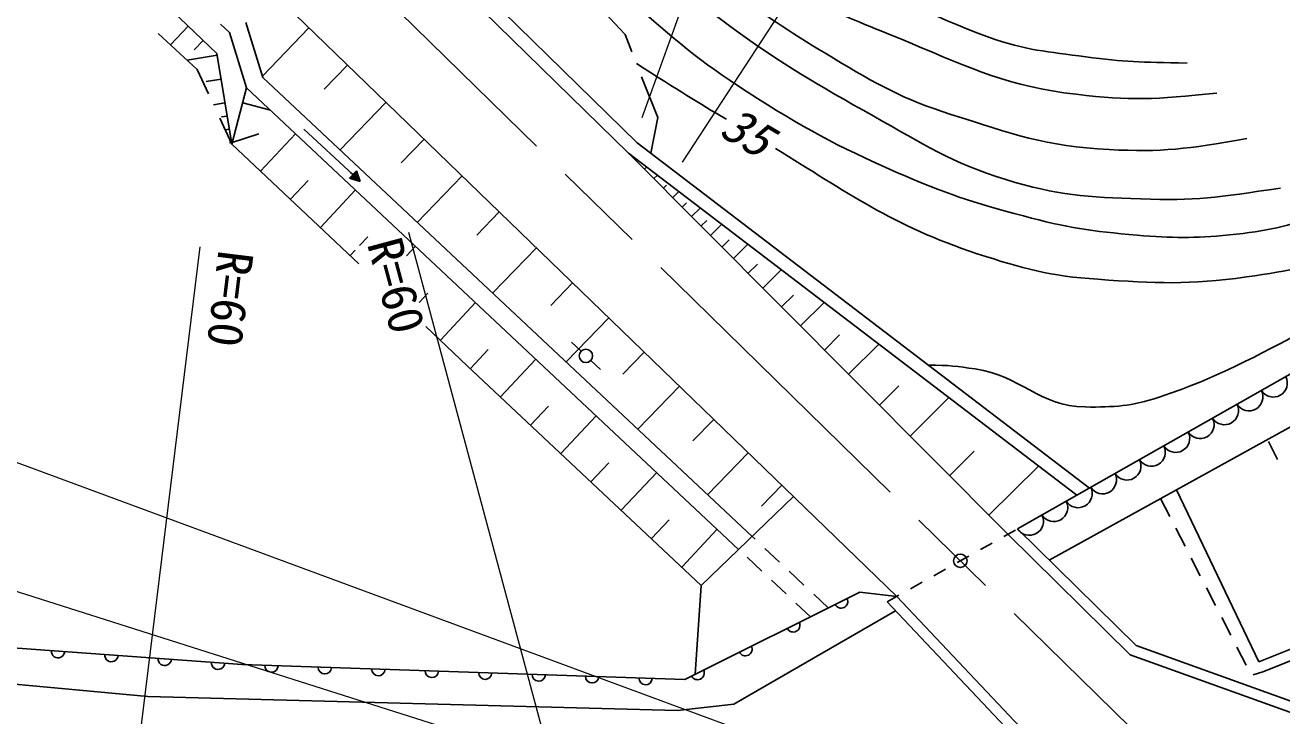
# Model space of a CAD drawing. Units: millimetres, scale not verified. Extents: x 39998 to 679975, y 19999 to 379986.
# Drawn here: x 236668 to 283663, y 270486 to 296320 of the extents above; entities that cross this region are included whole.
import ezdxf
from ezdxf.enums import TextEntityAlignment as Align

# ---------------------------------------------------------------- set-up
doc = ezdxf.new("R2010")
doc.units = ezdxf.units.MM
doc.header["$LTSCALE"] = 999.963
doc.header["$PDMODE"] = 32
doc.header["$PDSIZE"] = 500
doc.linetypes.add('CHAIN', pattern=[18.5, 12, -1.5, 3.5, -1.5])
for name, color, linetype, lineweight in [('M-BGD', 7, 'Continuous', 25), ('M-BMK', 2, 'CHAIN', 13), ('M-STR-HTXT', 7, 'Continuous', 13), ('M-STR-STR1', 1, 'Continuous', 25)]:
    doc.layers.add(name, color=color, linetype=linetype, lineweight=lineweight)
doc.layers.add('M-OTRS', color=6, linetype='Continuous')
doc.styles.add('ＭＳ ゴシック', font='')
doc.styles.get('ＭＳ ゴシック').set_extended_font_data('MS Gothic')

msp = doc.modelspace()

# ---------------------------------------------------------------- linework, layer by layer
at = {"layer": 'M-BGD'}
for p, q in [((222974.2, 326984.3), (259230.3, 291537)), ((243833.1, 295257.6), (229797.7, 308737.5)), ((259101.5, 295965), (257535.4, 297660.7)), ((253273.9, 290423.6), (246366.8, 297100.7)), ((242768.7, 296279.9), (242101, 295584.7)), ((244920.4, 296420.7), (245560.5, 294355.8)), ((247282.1, 296215.8), (245541.9, 294415.7)), ((241638.8, 296007.9), (243106.4, 294664.2)), ((243324.8, 295745.8), (242991, 295398.2)), ((259355.4, 295321.7), (259101.5, 295965)), ((243844, 295192.2), (242732.6, 295006.4)), ((244399.9, 291866.5), (243833.1, 295257.6)), ((243106.4, 294664.2), (243530.3, 293747.3)), ((248722.2, 294823.7), (247852.1, 293923.6)), ((243992.6, 294303.1), (243436.9, 294210.2)), ((245560.5, 294355.8), (263852.2, 277197.3)), ((260324.3, 292866.2), (259722.4, 294391.5)), ((244399.9, 291866.5), (244950.2, 293974)), ((244141.2, 293413.9), (243717.2, 293343.1)), ((244802.9, 293409.7), (245840.6, 293138.8)), ((250162.3, 293431.5), (248442.5, 291652.4)), ((243949.9, 292839.7), (244399.9, 291866.5)), ((244223.7, 292920.8), (244011.7, 292885.4)), ((260060.8, 291531.8), (260324.3, 292866.2)), ((244306.1, 292427.7), (244152.3, 292402)), ((247095.7, 292432.1), (248926, 290729.4)), ((244388.5, 291934.5), (244311.6, 291921.7)), ((249151.7, 287394.1), (244399.9, 291866.5)), ((244415.8, 291927.1), (245408.2, 292250.2)), ((245470.5, 290859.7), (246782.6, 292255.1)), ((251585.6, 292055.6), (250725.7, 291166)), ((259230.3, 291537), (275991.2, 278737)), ((273414.6, 277278.6), (259230.3, 291537)), ((259829.5, 290934.6), (259894.9, 290999.6)), ((246589, 289808), (247246.3, 290507.1)), ((249053.8, 290866.7), (248798.3, 290592.1)), ((248798.3, 290592.1), (249200.6, 290474)), ((248806.9, 290601.3), (248825.2, 290584.2)), ((248815.4, 290610.4), (248852, 290576.4)), ((248823.9, 290619.6), (248878.8, 290568.5)), ((248832.4, 290628.7), (248905.6, 290560.6)), ((248834.5, 290814.5), (248926, 290729.4)), ((248840.9, 290637.9), (248932.4, 290552.7)), ((248849.4, 290647), (248959.2, 290544.9)), ((248857.9, 290656.2), (248986.1, 290537)), ((248866.5, 290665.3), (249012.9, 290529.1)), ((248875, 290674.5), (249039.7, 290521.2)), ((248883.5, 290683.6), (249066.5, 290513.4)), ((248892, 290692.8), (249093.3, 290505.5)), ((248900.5, 290701.9), (249120.2, 290497.6)), ((248909, 290711.1), (249147, 290489.7)), ((248917.5, 290720.2), (249173.8, 290481.9)), ((248926, 290729.4), (249200.6, 290474)), ((248934.6, 290738.6), (249190.8, 290500.2)), ((248943.1, 290747.7), (249181, 290526.4)), ((248951.6, 290756.9), (249171.2, 290552.5)), ((248960.1, 290766), (249161.4, 290578.7)), ((248968.6, 290775.2), (249151.7, 290604.9)), ((248977.1, 290784.3), (249141.9, 290631.1)), ((248985.6, 290793.5), (249132.1, 290657.2)), ((248994.2, 290802.6), (249122.3, 290683.4)), ((249002.7, 290811.8), (249112.5, 290709.6)), ((249011.2, 290820.9), (249102.7, 290735.8)), ((249019.7, 290830.1), (249092.9, 290762)), ((249028.2, 290839.2), (249083.1, 290788.1)), ((249036.7, 290848.4), (249073.3, 290814.3)), ((249045.2, 290857.5), (249063.5, 290840.5)), ((249200.6, 290474), (249053.8, 290866.7)), ((253009, 290679.7), (251330.4, 288943.3)), ((260182.2, 290580.1), (260312.9, 290710.2)), ((247707.5, 288756.3), (249022.1, 290154.4)), ((269259.2, 274952.4), (253273.9, 290423.6)), ((260534.8, 290225.7), (260648.6, 290338.9)), ((260887.4, 289871.2), (261115, 290097.6)), ((261240, 289516.7), (261402.3, 289678.1)), ((254397.4, 289336.2), (253557.6, 288468.5)), ((261592.6, 289162.3), (261917.1, 289485.1)), ((261945.3, 288807.8), (262155.9, 289017.4)), ((262297.9, 288453.4), (262719.2, 288872.5)), ((249176.1, 288072.7), (249486.7, 288402.9)), ((262727, 288022), (262996.7, 288290.2)), ((263156.2, 287590.6), (263695.5, 288127)), ((248828.1, 287702.5), (249015.3, 287901.6)), ((250934.2, 287696.7), (251265.9, 288049.6)), ((255785.7, 287992.5), (254147.9, 286300.4)), ((263705.5, 287038.4), (264050.5, 287381.7)), ((264254.7, 286486.3), (264944.8, 287172.9)), ((257139.4, 286682.3), (256320.6, 285836.2)), ((251404.4, 285946.9), (251731.4, 286294.7)), ((264957.6, 285779.7), (265399.3, 286219.1)), ((252194.4, 284537.2), (253514.1, 285940.7)), ((265660.6, 285073.1), (266543.8, 285951.8)), ((258493.2, 285372.1), (256896.4, 283722.2)), ((253201.4, 283582.5), (251646.5, 285046)), ((257093.3, 284464.5), (257457, 284121.4)), ((266560.2, 284168.8), (267125.4, 284731.1)), ((267459.8, 283264.5), (268590.2, 284389)), ((253319.3, 283479.3), (253980.5, 284182.4)), ((259813.1, 284094.7), (259014.7, 283269.7)), ((261949, 275364.7), (253201.4, 283582.5)), ((254444.3, 282421.4), (255766.6, 283827.7)), ((257820.6, 283778.2), (258184.3, 283435.1)), ((261133, 282817.2), (259576.1, 281208.5)), ((268611.1, 282107.2), (269334.5, 282826.8)), ((255571.5, 281361.5), (256233.9, 282066)), ((269762.4, 280949.8), (271209.1, 282389)), ((256698.7, 280301.6), (258023.6, 281710.6)), ((262420, 281571.6), (261641.5, 280767.3)), ((274964, 276315.5), (284883.6, 281788.3)), ((283498.1, 280070.3), (283167.8, 280743.6)), ((263707, 280326.1), (262188.9, 278757.6)), ((271235.9, 279468.7), (272161.6, 280389.6)), ((257828, 279239.7), (258491.8, 279945.5)), ((272709.4, 277987.5), (274560.9, 279829.4)), ((258957.4, 278177.7), (260284.8, 279589.4)), ((265399.9, 278687.5), (261949, 275364.7)), ((264961.7, 279111.6), (264202.7, 278327.4)), ((279718.4, 278938.6), (282802, 272509.4)), ((279128.1, 278612.9), (279470.8, 277945.8)), ((260088.9, 277113.7), (260754, 277820.9)), ((261220.5, 276049.7), (262550.5, 277464.1)), ((279699.2, 277501.1), (280041.9, 276833.9)), ((263967.2, 277089.4), (263852.2, 277197.3)), ((264214.5, 275903.2), (263667.5, 276416.3)), ((264878.9, 276234.2), (264331.9, 276747.3)), ((280270.3, 276389.2), (280613, 275722.1)), ((265790.5, 275379.1), (265243.5, 275892.2)), ((265126.1, 275048.1), (264579.1, 275561.2)), ((261949, 275364.7), (261726.7, 272045)), ((266702.1, 274523.9), (266155.2, 275037)), ((280841.4, 275277.4), (281184.1, 274610.2)), ((266037.8, 274192.9), (265490.8, 274706)), ((269212.6, 274419.3), (263165.8, 270922.4)), ((281412.6, 274165.5), (281755.2, 273498.4)), ((282802, 272509.4), (286418.5, 273953.4)), ((281983.7, 273053.7), (282326.4, 272386.6)), ((282586.4, 272018.8), (282950.3, 272137.9)), ((241258.4, 271207.7), (231860.8, 272082.5)), ((261067.2, 270689.6), (241258.4, 271207.7)), ((263165.8, 270922.4), (261067.2, 270689.6))]:
    msp.add_line(p, q, dxfattribs=at)
for points in [[(276464, 279005.1), (259558, 291915.8), (223328.9, 327336.7)], [(243974.7, 296360.3), (244309.3, 296041.7), (244950.2, 293974), (263350.2, 276713.9)], [(273778.1, 277482.1), (286545.9, 284721.9), (287695.5, 286599.7), (290924.4, 287861.3)], [(282950.3, 272137.9), (286541.5, 273571.8), (294081.9, 275443.8), (302926.3, 275544.5), (320368.1, 277440.2), (328446, 277841.2)], [(231913.4, 273337.1), (244788.6, 272407.5), (261332.5, 271848.6), (267887.4, 275114.5), (269259.2, 274952.4)]]:
    msp.add_lwpolyline(points, dxfattribs=at)
msp.add_circle((257638.8, 283949.8), 250, dxfattribs=at)
for centre, radius, start, end in [((283341.7, 282933.5), 524.8, 212.26411, 26.84581), ((282429.8, 282416.4), 524.8, 212.26411, 26.84581), ((281517.8, 281899.3), 524.8, 212.26411, 26.84581), ((280605.8, 281382.2), 524.8, 212.26411, 26.84581), ((279693.8, 280865), 524.8, 212.26411, 26.84581), ((278781.8, 280347.9), 524.8, 212.26411, 26.84581), ((277869.8, 279830.8), 524.8, 212.26411, 26.84581), ((276957.8, 279313.6), 524.8, 212.26411, 26.84581), ((276045.9, 278796.5), 524.8, 212.26411, 26.84581), ((275133.9, 278279.4), 524.8, 212.26411, 26.84581), ((274221.9, 277762.2), 524.8, 212.26411, 26.84581), ((267183.1, 274763.6), 250, 206.48397, 26.48397), ((265393.1, 273871.7), 250, 206.48397, 26.48397), ((263603, 272979.9), 250, 206.48397, 26.48397), ((237897.6, 272905), 250, 175.87057, 355.87057), ((239892.3, 272761), 250, 175.87057, 355.87057), ((241887.1, 272617), 250, 175.87057, 355.87057), ((243881.8, 272473), 250, 175.87057, 355.87057), ((245878.7, 272370.7), 250, 178.06505, 358.06505), ((247877.5, 272303.2), 250, 178.06505, 358.06505), ((249876.3, 272235.6), 250, 178.06505, 358.06505), ((251875.1, 272168.1), 250, 178.06505, 358.06505), ((253873.9, 272100.6), 250, 178.06505, 358.06505), ((261813, 272088), 250, 206.48397, 26.48397), ((255872.7, 272033), 250, 178.06505, 358.06505), ((257871.5, 271965.5), 250, 178.06505, 358.06505), ((259870.2, 271898), 250, 178.06505, 358.06505)]:
    msp.add_arc(centre, radius, start, end, dxfattribs=at)
for points, knots in [([(220117.1, 352700.3), (220167.9, 352644), (220219.2, 352586.9), (220271.2, 352528.9), (223894.1, 348488.3), (225202.2, 345643.9), (228501.1, 341334.7), (230003, 339372.8), (231097.3, 338455.9), (232417.9, 336367.6), (233601, 334496.8), (234279.3, 333437.3), (235145.9, 331400.4), (235853.7, 329737), (235662.6, 328591.7), (236424.4, 326952.3), (237678.7, 324252.9), (238911.8, 323018.7), (240758.3, 320684), (243449, 317281.9), (245201.1, 315575.2), (248204.6, 312445.8), (250131.7, 310437.8), (251295.1, 309395.3), (253238.1, 307402.6), (255951.6, 304619.5), (257172.9, 302759.3), (260065.3, 300162.7), (262539.3, 297941.6), (264044.4, 296793.9), (266894.6, 295082.1), (268525.5, 294102.5), (269477.5, 293562.3), (271289.6, 292982.6), (273543.5, 292261.6), (274839.7, 291782.9), (277203.2, 291665.7), (279219.9, 291565.7), (280084.7, 291679.2), (282356, 292081.1)], [0, 0, 0, 0, 1, 1, 1, 2, 2, 2, 3, 3, 3, 4, 4, 4, 5, 5, 5, 6, 6, 6, 7, 7, 7, 8, 8, 8, 9, 9, 9, 10, 10, 10, 11, 11, 11, 12, 12, 12, 13, 13, 13, 13]), ([(283608.5, 290227.1), (281244.5, 289874), (280429.9, 289746.6), (278384.4, 289818.8), (276397.7, 289888.9), (275245.6, 289955), (273346.7, 290543.4), (271301.2, 291177.2), (270270.1, 291864.9), (268403.3, 292914.2), (266254.8, 294121.8), (265039.7, 294800.9), (263054.6, 296261.6), (259848.3, 298621), (258262.8, 300216.2), (255300.3, 302875.3), (252530.3, 305361.7), (251108.3, 306895.4), (248486.8, 309538), (244450.1, 313607.1), (242075.6, 315798.4), (238406.1, 320201.7), (236872.5, 322042), (235761.4, 322947.7), (234726.5, 325108.2), (234347.3, 325900.1), (234318.5, 326416), (234080.1, 327261), (233765.4, 328376.7), (233797.5, 329066.1), (233363.1, 330140.8), (233022.9, 330982.4), (232783.3, 331442.3), (232274.8, 332194.2), (231646.6, 333123.2), (231150.9, 333535.3), (230440.9, 334403.3), (229659, 335359.3), (229169.3, 335855.9), (228450.5, 336860.2), (227179.8, 338635.6), (226644.2, 339748.3), (225449.9, 341575.9), (224208.9, 343475.3), (223535.4, 344556.6), (222191.4, 346384.5), (220815.4, 348256.1), (220053.7, 349330.8), (218471, 351018.5)], [0, 0, 0, 0, 1, 1, 1, 2, 2, 2, 3, 3, 3, 4, 4, 4, 5, 5, 5, 6, 6, 6, 7, 7, 7, 8, 8, 8, 9, 9, 9, 10, 10, 10, 11, 11, 11, 12, 12, 12, 13, 13, 13, 14, 14, 14, 15, 15, 15, 16, 16, 16, 16]), ([(281231.7, 293778.3), (278903.9, 293530.6), (278012.1, 293489.1), (275972.3, 293733.5), (273450.2, 294035.8), (272101.6, 294672), (269760, 295656.5), (267303.1, 296689.5), (265806.9, 297136.6), (263662.7, 298719.7), (260452.6, 301089.6), (259302.3, 303163.3), (256557.7, 306059.6), (253831.5, 308936.4), (252401.5, 310638.6), (249680.8, 313520.5), (246833.3, 316536.6), (244865.1, 317899.3), (242319.5, 321174.2), (240674.7, 323290.2), (240061.3, 324700.2), (238811.9, 327071.2), (237266, 330004.7), (237085.3, 331960.6), (235648.2, 334948.9), (235069.4, 336152.6), (234732.6, 336827), (234012, 337951.6), (233120.6, 339342.9), (232438.3, 339995.9), (231512.8, 341364.9), (229946.3, 343682.1), (229536.9, 344611), (227997.5, 347603.5)], [0, 0, 0, 0, 1, 1, 1, 2, 2, 2, 3, 3, 3, 4, 4, 4, 5, 5, 5, 6, 6, 6, 7, 7, 7, 8, 8, 8, 9, 9, 9, 10, 10, 10, 11, 11, 11, 11]), ([(285382, 289256.2), (283724.2, 288789.1), (283165.5, 288620.4), (281704, 288475.8), (280360.5, 288342.9), (279593, 288351.9), (278247.7, 288464.9), (276571.4, 288605.7), (275626.2, 288747.1), (274001, 289181.7), (272113.2, 289686.5), (271060.7, 290027), (269270.7, 290811), (266996, 291807.4), (265761.1, 292480.8), (263672.2, 293823.8), (261863.9, 294986.5), (260940.4, 295782.5), (259335.5, 297213), (257685.3, 298684), (256862.1, 299616.8), (255270.2, 301150.8), (248641.2, 307538.4), (244484.7, 310683.4), (238275.2, 317479.5), (237180.8, 318677.4), (236754.1, 319503.9), (235727.1, 320760.1), (235179.6, 321429.9), (235001.4, 321648.5), (234308, 322460.6)], [0, 0, 0, 0, 1, 1, 1, 2, 2, 2, 3, 3, 3, 4, 4, 4, 5, 5, 5, 6, 6, 6, 7, 7, 7, 8, 8, 8, 9, 9, 9, 10, 10, 10, 10]), ([(253015.5, 312030.5), (253871.6, 310927.6), (254747.5, 309830.3), (255940, 308497.4), (257955.9, 306244.3), (259159, 305036), (261436.3, 303047.5), (263478.2, 301264.7), (264721.9, 300370.4), (266990.9, 298887.5), (269113, 297500.6), (270344.8, 296713.7), (272731.9, 295860.3), (274081.7, 295377.7), (274909.1, 295326.8), (276330, 295137.1), (277800.7, 294940.8), (278345.1, 294933.1), (280121, 294898.2)], [0, 0, 0, 0, 1, 1, 1, 2, 2, 2, 3, 3, 3, 4, 4, 4, 5, 5, 5, 6, 6, 6, 6]), ([(286684.8, 287900.9), (284730.7, 287311), (284062.5, 287142.7), (282336.7, 286900.3), (280189.1, 286598.6), (278948.7, 286663.7), (276785.2, 286813), (274988.4, 286936.9), (273986.2, 287210.2), (272275.1, 287772.3), (269075.3, 288823.5), (267400.3, 290077.5), (264728.6, 291705.9)], [0, 0, 0, 0, 1, 1, 1, 2, 2, 2, 3, 3, 3, 4, 4, 4, 4]), ([(270439, 283606.2), (271238, 283604.1), (271516.5, 283557.8), (272199.7, 283460.9), (273879.2, 283222.7), (274606.8, 282051.7), (276303.1, 282038.8), (277395.5, 282030.4), (278039.8, 282059.4), (279075.6, 282406.7), (281382, 283179.9), (282574.3, 283887.8), (284736.5, 285002.3), (285904, 285604.1), (286298.2, 285807.3), (287695.5, 286599.7)], [0, 0, 0, 0, 1, 1, 1, 2, 2, 2, 3, 3, 3, 4, 4, 4, 5, 5, 5, 5])]:
    msp.add_open_spline(points, degree=3, knots=knots, dxfattribs=at)
msp.add_open_spline([(262890.7, 292797.2), (261836.9, 293420.8), (261134.6, 293852), (259529, 294881.5)], degree=3, dxfattribs=at)
at = {"layer": 'M-BMK'}
msp.add_line((207555.9, 339009.1), (282162.3, 265985.6), dxfattribs=at)
at = {"layer": 'M-OTRS'}
msp.add_point((271639.6, 276285), dxfattribs=at)
at = {"layer": 'M-STR-HTXT'}
for p, q in [((259739.4, 292868), (271605.1, 325622.3)), ((261250.1, 291192.2), (275218.1, 312594.7)), ((272418.7, 266630.5), (180735.2, 300502.3)), ((258796.4, 259594.7), (251011.3, 288565.8)), ((239550.8, 258256.2), (243214.3, 288030.6)), ((266873.3, 265439.8), (205968.4, 284774.5))]:
    msp.add_line(p, q, dxfattribs=at)
at = {"layer": 'M-STR-STR1'}
for p, q in [((273262, 277193.2), (273698.3, 277437.4)), ((273778.1, 277482.1), (278211.5, 273120.6)), ((272389.5, 276704.7), (272825.8, 276948.9)), ((271516.9, 276216.3), (271953.2, 276460.5)), ((270644.4, 275727.8), (271080.7, 275972)), ((269771.8, 275239.4), (270208.1, 275483.6)), ((268899.3, 274750.9), (269335.6, 274995.1)), ((268899.3, 274750.9), (274091.9, 269253.6)), ((278211.5, 273120.6), (284624.4, 270811.6))]:
    msp.add_line(p, q, dxfattribs=at)
for points in [[(273414.6, 277278.6), (277993.5, 272774), (284097.1, 270576.3)], [(274159.8, 266142.2), (274509.2, 269394.2), (269259.2, 274952.4)]]:
    msp.add_lwpolyline(points, dxfattribs=at)

# ---------------------------------------------------------------- texts
at = {"layer": 'M-BGD', "style": 'ＭＳ ゴシック', "oblique": 15}
msp.add_text('35', height=1320, rotation=329.472, dxfattribs=at).set_placement((263666.2, 292340.4), align=Align.MIDDLE_CENTER)
at = {"layer": 'M-STR-HTXT', "style": 'ＭＳ ゴシック'}
msp.add_text('R=60', height=1320, rotation=285.041, dxfattribs=at).set_placement((250721.5, 288487.9), align=Align.TOP_LEFT)
msp.add_text('R=60', height=1320, rotation=262.985, dxfattribs=at).set_placement((243512, 287993.9), align=Align.BOTTOM_LEFT)

doc.saveas('drawing.dxf')
